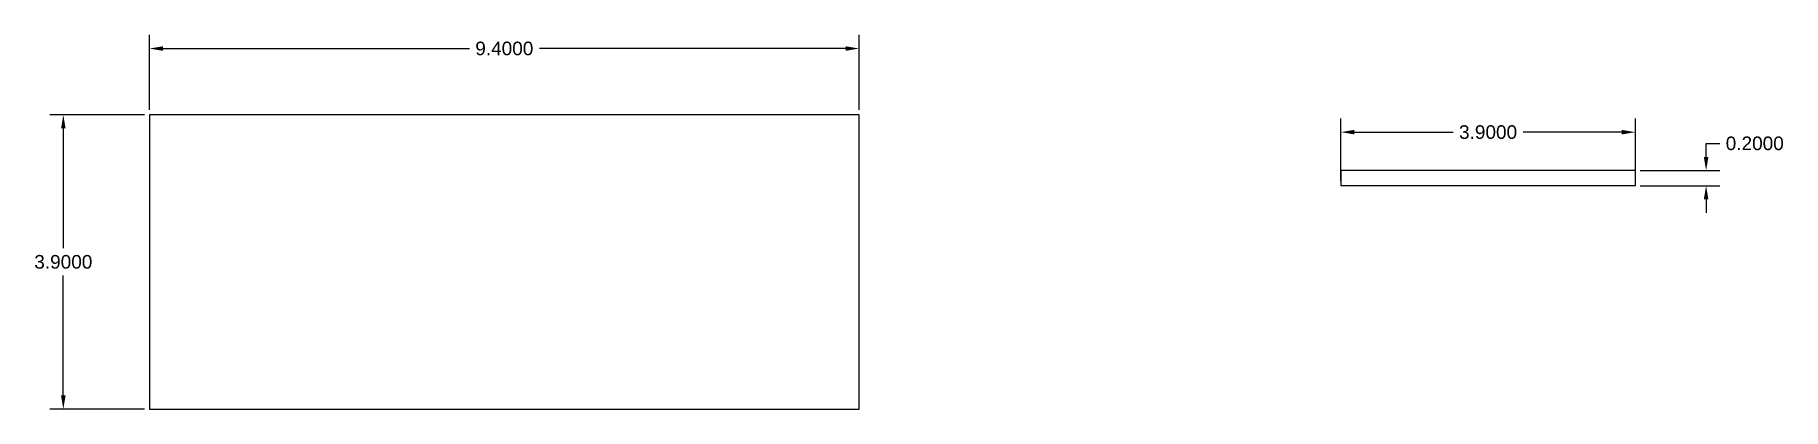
# Model space of a CAD drawing. Header units: inches. Extents: x 12.9 to 36.1, y 18.8 to 23.7.
import ezdxf

# ---------------------------------------------------------------- set-up
doc = ezdxf.new("R2010")
doc.units = ezdxf.units.IN
doc.header["$MEASUREMENT"] = 0
for name, color, linetype in [('dimensiuni', 50, 'Continuous'), ('plan frontal', 246, 'Continuous'), ('plan lateral', 90, 'Continuous')]:
    doc.layers.add(name, color=color, linetype=linetype)
doc.styles.get("Standard").update_dxf_attribs({"font": 'arial.ttf'})
doc.dimstyles.get("Standard").update_dxf_attribs({"dimtxt": 0.18, "dimasz": 0.18, "dimexe": 0.18, "dimexo": 0.0625, "dimgap": 0.09, "dimtad": 0, "dimtih": 1, "dimtoh": 1, "dimdec": 4, "dimzin": 0, "dimdsep": 46, "dimtxsty": 'Standard', "dimcen": 0.09, "dimadec": 0, "dimazin": 0, "dimtfac": 1, "dimtdec": 4, "dimtofl": 0, "dimtmove": 0, "dimatfit": 3, "dimfxl": 1, "dimtolj": 1, "dimtzin": 0, "dimarcsym": 0})

# ---------------------------------------------------------------- blocks, each defined once
blk = doc.blocks.new('*D1')
at = {"layer": 'Defpoints', "color": 0, "transparency": 16777216}
for p in [(14.441, 23.543), (14.441, 22.666), (23.841, 22.666)]:
    blk.add_point(p, dxfattribs=at)
at = {"layer": 'dimensiuni', "color": 0, "lineweight": -2, "transparency": 16777216}
for p, q in [((14.441, 22.729), (14.441, 23.723)), ((23.841, 22.729), (23.841, 23.723)), ((14.621, 23.543), (18.678, 23.543)), ((23.661, 23.543), (19.605, 23.543))]:
    blk.add_line(p, q, dxfattribs=at)
at = {"layer": 'dimensiuni', "color": 0, "transparency": 16777216}
for points in [[(14.621, 23.573), (14.621, 23.513), (14.441, 23.543)], [(23.661, 23.573), (23.661, 23.513), (23.841, 23.543)]]:
    blk.add_solid(points, dxfattribs=at)
at = {"layer": 'dimensiuni', "color": 0, "transparency": 16777216, "insert": (19.141, 23.543), "char_height": 0.18, "attachment_point": 5}
blk.add_mtext('\\A1;9.4000', dxfattribs=at)
blk = doc.blocks.new('*D2')
at = {"layer": 'Defpoints', "color": 0, "transparency": 16777216}
for p in [(14.441, 22.666), (13.302, 18.766), (14.441, 18.766)]:
    blk.add_point(p, dxfattribs=at)
at = {"layer": 'dimensiuni', "color": 0, "lineweight": -2, "transparency": 16777216}
for p, q in [((14.379, 22.666), (13.122, 22.666)), ((13.302, 22.486), (13.302, 20.898)), ((13.302, 18.946), (13.302, 20.534)), ((14.379, 18.766), (13.122, 18.766))]:
    blk.add_line(p, q, dxfattribs=at)
at = {"layer": 'dimensiuni', "color": 0, "transparency": 16777216}
for points in [[(13.272, 22.486), (13.332, 22.486), (13.302, 22.666)], [(13.272, 18.946), (13.332, 18.946), (13.302, 18.766)]]:
    blk.add_solid(points, dxfattribs=at)
at = {"layer": 'dimensiuni', "color": 0, "transparency": 16777216, "insert": (13.302, 20.716), "char_height": 0.18, "attachment_point": 5}
blk.add_mtext('\\A1;3.9000', dxfattribs=at)
blk = doc.blocks.new('*D3')
at = {"layer": 'Defpoints', "color": 0, "transparency": 16777216}
for p in [(34.117, 22.435), (30.217, 21.726), (34.117, 21.726)]:
    blk.add_point(p, dxfattribs=at)
at = {"layer": 'dimensiuni', "color": 0, "lineweight": -2, "transparency": 16777216}
for p, q in [((30.217, 21.789), (30.217, 22.615)), ((34.117, 21.789), (34.117, 22.615)), ((30.397, 22.435), (31.704, 22.435)), ((33.937, 22.435), (32.63, 22.435))]:
    blk.add_line(p, q, dxfattribs=at)
at = {"layer": 'dimensiuni', "color": 0, "transparency": 16777216}
for points in [[(30.397, 22.465), (30.397, 22.405), (30.217, 22.435)], [(33.937, 22.465), (33.937, 22.405), (34.117, 22.435)]]:
    blk.add_solid(points, dxfattribs=at)
at = {"layer": 'dimensiuni', "color": 0, "transparency": 16777216, "insert": (32.167, 22.435), "char_height": 0.18, "attachment_point": 5}
blk.add_mtext('\\A1;3.9000', dxfattribs=at)
blk = doc.blocks.new('*D4')
at = {"layer": 'Defpoints', "color": 0, "transparency": 16777216}
for p in [(34.117, 21.926), (35.054, 21.926), (34.117, 21.726)]:
    blk.add_point(p, dxfattribs=at)
at = {"layer": 'dimensiuni', "color": 0, "lineweight": -2, "transparency": 16777216}
for p, q in [((35.054, 22.106), (35.054, 22.286)), ((35.054, 22.286), (35.234, 22.286)), ((34.179, 21.926), (35.234, 21.926)), ((34.179, 21.726), (35.234, 21.726)), ((35.054, 21.546), (35.054, 21.366))]:
    blk.add_line(p, q, dxfattribs=at)
at = {"layer": 'dimensiuni', "color": 0, "transparency": 16777216}
for points in [[(35.024, 22.106), (35.084, 22.106), (35.054, 21.926)], [(35.024, 21.546), (35.084, 21.546), (35.054, 21.726)]]:
    blk.add_solid(points, dxfattribs=at)
at = {"layer": 'dimensiuni', "color": 0, "transparency": 16777216, "insert": (35.698, 22.286), "char_height": 0.18, "attachment_point": 5}
blk.add_mtext('\\A1;0.2000', dxfattribs=at)

msp = doc.modelspace()

# ---------------------------------------------------------------- linework, layer by layer
at = {"layer": 'plan frontal'}
msp.add_lwpolyline([(14.4414, 18.7662), (23.8414, 18.7662), (23.8414, 22.6662), (14.4414, 22.6662)], close=True, dxfattribs=at)
at = {"layer": 'plan lateral'}
msp.add_lwpolyline([(30.21687, 21.72648), (34.11687, 21.72648), (34.11687, 21.92648), (30.21687, 21.92648)], close=True, dxfattribs=at)

# ---------------------------------------------------------------- dimensions: what is measured, and where the dimension line sits
at = {"layer": 'dimensiuni'}
for base, p1, p2, picture, middle in [((14.4414, 23.54308), (23.8414, 22.6662), (14.4414, 22.6662), '*D1', (19.1414, 23.54308)), ((34.11687, 22.43464), (30.21687, 21.72648), (34.11687, 21.72648), '*D3', (32.16687, 22.43464))]:
    dim = msp.add_linear_dim(base=base, p1=p1, p2=p2, dimstyle='Standard', dxfattribs=at)
    dim.commit()
    dim.dimension.update_dxf_attribs({"geometry": picture, "text_midpoint": middle})
for base, p1, p2, picture, middle in [((13.30153, 18.7662), (14.4414, 22.6662), (14.4414, 18.7662), '*D2', (13.30153, 20.7162)), ((35.05423, 21.92648), (34.11687, 21.72648), (34.11687, 21.92648), '*D4', (35.69755, 22.28648))]:
    dim = msp.add_linear_dim(base=base, p1=p1, p2=p2, angle=90, dimstyle='Standard', dxfattribs=at)
    dim.commit()
    dim.dimension.update_dxf_attribs({"geometry": picture, "text_midpoint": middle})

doc.saveas('drawing.dxf')
